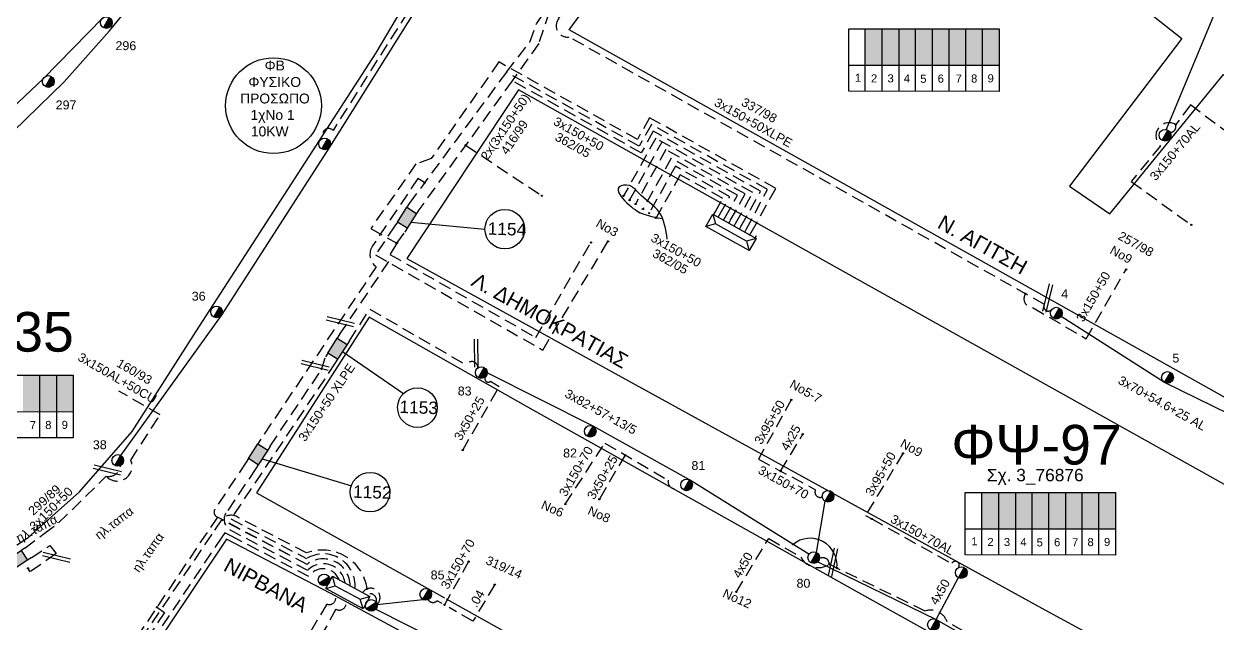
# Model space of a CAD drawing. Header units: millimetres. Extents: x 1421 to 11257, y 848 to 1896.
# Drawn here: x 10517.5 to 10758.4, y 1447.4 to 1568.5 of the extents above; entities that cross this region are included whole.
import ezdxf
from ezdxf.enums import TextEntityAlignment as Align

# ---------------------------------------------------------------- set-up
doc = ezdxf.new("R2010")
doc.units = ezdxf.units.MM
doc.linetypes.add('DASHED', pattern=[19.05, 12.7, -6.35])
for name, color, linetype, lineweight in [('.04', 7, 'DASHED', 30), ('3x150+50', 7, 'Continuous', 30), ('3x150+50 XLPE', 7, 'SYN_LINE', 30), ('3x150+70', 7, 'Continuous', 30), ('3x150+70AL', 7, 'DASHED', 30), ('3x50+25', 7, 'Continuous', 30), ('3x70+54.6+25 AL', 7, 'SYN_LINE', 30), ('3x82+57+13_5', 7, 'Continuous', 30), ('3X95+50', 7, 'Continuous', 30), ('4x25', 7, 'Continuous', 30), ('4x50', 7, 'Continuous', 30), ('4x50AL', 7, 'Continuous', 30), ('Άγνωστα', 7, 'Continuous', 30), ('Καλωδια Χ.Τ. 3x50+35', 7, 'Continuous', 30), ('Καλώδια ΧΤ   3x150AL+50CU', 7, 'DASHED', 30)]:
    doc.layers.add(name, color=color, linetype=linetype, lineweight=lineweight)
for name, color, linetype in [('Link Box 4 Διευθύνσεων', 7, 'Continuous'), ('Pillar OTE', 7, 'Continuous'), ('TEXT ΚΑΛΩΔΙΩΝ', 7, 'Continuous'), ('ΑΓΝΩΣΤΟ ΕΝΑΕΡΙΟ ΚΑΛΩΔΙΟ', 7, 'Continuous'), ('ΑΓΝΩΣΤΟ ΥΠΟΓΕΙΟ ΚΑΛΩΔΙΟ', 7, 'DASHED'), ('Στύλος ΦΜ', 7, 'Continuous'), ('Στύλος ΦΜ @ 1', 7, 'Continuous'), ('Συνδέσεις', 7, 'Continuous'), ('Τομή', 7, 'Continuous'), ('Υποσταθμός εναέριος 2 στύλων', 7, 'Continuous'), ('Υποσταθμός πόλεως', 7, 'Continuous'), ('Υπόβαθρο ΔΕΗ', 7, 'Continuous')]:
    doc.layers.add(name, color=color, linetype=linetype)
doc.styles.add('arial', font='ARIAL.TTF', dxfattribs={"height": 3})
doc.styles.get("Standard").update_dxf_attribs({"font": 'ARIAL.TTF', "height": 1.8})
doc.linetypes.add('SYN_LINE', pattern='A,0.5,-0.0001,["/\\/\\/\\/",Standard,S=0.1,R=0,X=0,Y=-0.05],-0.25', length=0.7501)

# ---------------------------------------------------------------- blocks, each defined once
blk = doc.blocks.new('ΥΠΑΡΧΩΝ ΤΣΙΜΕΝΤΕΝΙΟΣ ΣΤΥΛΟΣ')
at = {"layer": 'Στύλος ΦΜ'}
blk.add_hatch(color=7, dxfattribs=at).paths.add_polyline_path([(-1.29, -2.28, 0.574793), (2.62, 0, 0.268822), (1.3, 2.27)])
at = {"layer": 'Στύλος ΦΜ', "color": 7}
blk.add_line((-1.29, -2.28), (1.3, 2.27), dxfattribs=at)
blk.add_circle((0, 0), 2.62, dxfattribs=at)
at = {"layer": 'Στύλος ΦΜ', "flags": 4}
for tag, p in [('ΑΡΙΘΜΟΣ', (-4.68, 8.05)), ('ΤΥΠΟΣ', (-4.91, 3.03))]:
    blk.add_attdef(tag, p, '', height=4, dxfattribs=at)
blk = doc.blocks.new('ΥΠΟΣΤΑΘΜΟΣ ΕΝΑΕΡΙΟΣ ΕΠΙ 2 ΣΤΥΛΩΝ')
at = {"layer": 'Υποσταθμός εναέριος 2 στύλων', "linetype": 'Continuous'}
for points in [[(-11.97, -2.11, 0.574793), (-8.45, -0.07, 0.268822), (-9.64, 1.98)], [(9.68, -2.15, 0.574793), (13.19, -0.1, 0.268822), (12.01, 1.95)]]:
    blk.add_hatch(color=256, dxfattribs=at).paths.add_polyline_path(points)
for p, q in [((-11.97, -2.11), (-9.64, 1.98)), ((9.68, -2.15), (12.01, 1.95))]:
    blk.add_line(p, q, dxfattribs=at)
for centre in [(-10.81, -0.07), (10.84, -0.1)]:
    blk.add_circle(centre, 2.36, dxfattribs=at)
at = {"layer": 'Υποσταθμός πόλεως', "linetype": 'Continuous', "ltscale": 40}
blk.add_lwpolyline([(-8.57, 2.82), (8.57, 2.82), (8.57, -2.82), (-8.57, -2.82)], close=True, dxfattribs=at)
for points in [[(-5.75, 0), (-8.57, 2.82)], [(-8.57, -2.82), (-5.75, 0)], [(-5.75, 0), (5.75, 0)], [(5.75, 0), (8.57, 2.82)], [(8.57, -2.82), (5.75, 0)]]:
    blk.add_lwpolyline(points, dxfattribs=at)
at = {"layer": 'Υποσταθμός εναέριος 2 στύλων', "ltscale": 40, "flags": 1}
for tag, p in [('ΜΕΤΑΣΧΗΜΑΤΙΣΜΟΣ', (14.09, 2.51)), ('ΙΣΧΥΣ', (14.07, -0.28)), ('ΑΡΙΘΜΟΣ', (14.19, -3))]:
    blk.add_attdef(tag, p, '', height=1.8, dxfattribs=at)
blk = doc.blocks.new('LINK BOX 4 ΑΝΑΧΩΡΗΣΕΩΝ')
at = {"layer": 'Link Box 4 Διευθύνσεων', "ltscale": 40}
blk.add_hatch(color=256, dxfattribs=at).paths.add_polyline_path([(-3.54, 0), (-3.54, -4.67), (3.54, -4.67), (3.54, 0)])
for p, q in [((-3.54, 0), (-5.33, 0)), ((5.33, 0), (3.54, 0)), ((-3.54, -4.67), (-5.33, -4.67)), ((5.33, -4.67), (3.54, -4.67))]:
    blk.add_line(p, q, dxfattribs=at)
blk.add_lwpolyline([(-3.54, -4.67), (-3.54, 0), (3.54, 0), (3.54, -4.67)], close=True, dxfattribs=at)
blk = doc.blocks.new('ΥΠΟΣΤΑΘΜΟΣ ΠΟΛΕΩΣ 9 ΑΝΑΧΩΡΗΣΕΩΝ')
at = {"layer": 'Υποσταθμός πόλεως', "ltscale": 40}
for p, q in [((-9.63, -2.82), (-9.63, -4)), ((-7.12, -2.82), (-7.12, -4)), ((-4.84, -2.82), (-4.84, -4)), ((-2.36, -2.82), (-2.36, -4)), ((0.09, -2.82), (0.09, -4)), ((2.55, -2.82), (2.55, -4)), ((5.02, -2.82), (5.02, -4)), ((7.48, -2.82), (7.48, -4)), ((9.61, -2.82), (9.61, -4))]:
    blk.add_line(p, q, dxfattribs=at)
blk.add_lwpolyline([(-10.02, 2.82), (10.02, 2.82), (10.02, -2.82), (-10.02, -2.82)], close=True, dxfattribs=at)
for points in [[(-7.21, 0), (-10.02, 2.82)], [(-10.02, -2.82), (-7.21, 0)], [(-7.21, 0), (7.21, 0)], [(7.21, 0), (10.02, 2.82)], [(10.02, -2.82), (7.21, 0)]]:
    blk.add_lwpolyline(points, dxfattribs=at)
at = {"layer": 'Υποσταθμός πόλεως', "linetype": 'SYN_LINE', "ltscale": 40, "flags": 1}
for tag, p in [('ΜΕΤΑΣΧΗΜΑΤΙΣΜΟΣ', (10.79, 1.71)), ('ΙΣΧΥΣ', (10.77, -1.08)), ('ΑΡΙΘΜΟΣ', (10.89, -3.8))]:
    blk.add_attdef(tag, p, '', height=1.8, dxfattribs=at)
blk = doc.blocks.new('_ΣΥΝΔΕΣΗ')
at = {"layer": 'Συνδέσεις', "linetype": 'SYN_LINE', "ltscale": 40}
blk.add_hatch(color=256, dxfattribs=at).paths.add_polyline_path([(0.5, -0.01, 1), (-0.5, -0.01, 1)])
at = {"layer": 'Συνδέσεις'}
blk.add_circle((0, -0.01), 0.5, dxfattribs=at)
blk = doc.blocks.new('ΤΟΜΗ')
at = {"layer": 'Τομή', "ltscale": 40}
for p, q in [((11.33, -0.65), (-11.4, -0.65)), ((11.33, -3.42), (-11.4, -3.42))]:
    blk.add_line(p, q, dxfattribs=at)
blk = doc.blocks.new('A$C01BB34F8')
at = {"layer": 'Άγνωστα', "color": 7}
note = blk.add_mtext_dynamic_manual_height_columns('ηλ.ταπα\\P', width=1.8, gutter_width=12.5, heights=[0.0453, 0], dxfattribs=dict(at, insert=(0.37, 2.43), char_height=1.8, attachment_point=1, rotation=2.4309))
for column, words in zip(note.columns.linked_columns, ['\\P']):
    column.text = words

msp = doc.modelspace()

# ---------------------------------------------------------------- hatches: boundary and pattern name
at = {"layer": 'Καλώδια ΧΤ   3x150AL+50CU', "linetype": 'DASHED', "lineweight": -3, "ltscale": 0.2}
h = msp.add_hatch(color=5, dxfattribs=at)
h.dxf.hatch_style = 1
h.paths.add_polyline_path([(10690.84, 1567.48), (10687.4, 1567.48), (10687.4, 1560.12), (10690.84, 1560.12)])
h = msp.add_hatch(color=133, dxfattribs=at)
h.dxf.hatch_style = 1
h.paths.add_polyline_path([(10690.84, 1560.12), (10694.28, 1560.12), (10694.28, 1567.48), (10690.84, 1567.48)])
h = msp.add_hatch(color=1, dxfattribs=at)
h.dxf.hatch_style = 1
h.paths.add_polyline_path([(10697.58, 1567.48), (10694.28, 1567.48), (10694.28, 1560.12), (10697.58, 1560.11)])
h = msp.add_hatch(color=30, dxfattribs=at)
h.dxf.hatch_style = 1
h.paths.add_polyline_path([(10700.97, 1567.48), (10697.58, 1567.48), (10697.58, 1560.11), (10700.97, 1560.11)])
h = msp.add_hatch(color=2, dxfattribs=at)
h.dxf.hatch_style = 1
h.paths.add_polyline_path([(10700.97, 1560.11), (10704.36, 1560.11), (10704.36, 1567.48), (10700.97, 1567.48)])
h = msp.add_hatch(color=151, dxfattribs=at)
h.dxf.hatch_style = 1
h.paths.add_polyline_path([(10704.3, 1560.11), (10707.7, 1560.11), (10707.7, 1567.48), (10704.3, 1567.48)])
h = msp.add_hatch(color=6, dxfattribs=at)
h.dxf.hatch_style = 1
h.paths.add_polyline_path([(10707.7, 1560.11), (10711.1, 1560.1), (10711.1, 1567.48), (10707.7, 1567.48)])
h = msp.add_hatch(color=27, dxfattribs=at)
h.dxf.hatch_style = 1
h.paths.add_polyline_path([(10711.09, 1560.1), (10714.48, 1560.1), (10714.48, 1567.48), (10711.09, 1567.48)])
h = msp.add_hatch(color=6, dxfattribs=at)
h.dxf.hatch_style = 1
h.paths.add_polyline_path([(10517.39, 1490.14), (10520.79, 1490.14), (10520.79, 1497.52), (10517.39, 1497.52)])
h = msp.add_hatch(color=85, dxfattribs=at)
h.dxf.hatch_style = 1
h.paths.add_polyline_path([(10520.79, 1490.14), (10524.19, 1490.14), (10524.19, 1497.52), (10520.79, 1497.52)])
h = msp.add_hatch(color=27, dxfattribs=at)
h.dxf.hatch_style = 1
h.paths.add_polyline_path([(10524.18, 1490.14), (10527.57, 1490.14), (10527.58, 1497.51), (10524.18, 1497.51)])
h = msp.add_hatch(color=30, dxfattribs=at)
h.dxf.hatch_style = 1
h.paths.add_polyline_path([(10714.35, 1473.86), (10710.91, 1473.86), (10710.91, 1466.5), (10714.35, 1466.5)])
h = msp.add_hatch(color=2, dxfattribs=at)
h.dxf.hatch_style = 1
h.paths.add_polyline_path([(10714.35, 1466.5), (10717.79, 1466.49), (10717.79, 1473.86), (10714.35, 1473.86)])
h = msp.add_hatch(color=206, dxfattribs=at)
h.dxf.hatch_style = 1
h.paths.add_polyline_path([(10721.08, 1473.86), (10717.79, 1473.86), (10717.79, 1466.49), (10721.08, 1466.49)])
h = msp.add_hatch(color=1, dxfattribs=at)
h.dxf.hatch_style = 1
h.paths.add_polyline_path([(10724.47, 1473.86), (10721.08, 1473.86), (10721.08, 1466.49), (10724.47, 1466.49)])
h = msp.add_hatch(color=62, dxfattribs=at)
h.dxf.hatch_style = 1
h.paths.add_polyline_path([(10724.47, 1466.49), (10727.87, 1466.48), (10727.87, 1473.86), (10724.47, 1473.86)])
h = msp.add_hatch(color=27, dxfattribs=at)
h.dxf.hatch_style = 1
h.paths.add_polyline_path([(10727.81, 1466.49), (10731.2, 1466.48), (10731.2, 1473.86), (10727.81, 1473.86)])
h = msp.add_hatch(color=133, dxfattribs=at)
h.dxf.hatch_style = 1
h.paths.add_polyline_path([(10731.2, 1466.49), (10734.6, 1466.48), (10734.6, 1473.86), (10731.2, 1473.86)])
h = msp.add_hatch(color=6, dxfattribs=at)
h.dxf.hatch_style = 1
h.paths.add_polyline_path([(10734.59, 1466.48), (10737.99, 1466.48), (10737.99, 1473.86), (10734.59, 1473.86)])

# ---------------------------------------------------------------- linework, layer by layer
at = {"layer": '.04', "color": 27, "linetype": 'DASHED', "lineweight": -3, "ltscale": 0.2}
msp.add_lwpolyline([(10612.61, 1455.22), (10608.19, 1447.83), (10603.38, 1450.61)], dxfattribs=at)
for points in [[(10588.69, 1451.64, 0.684155), (10586.7, 1453.21, 1.58725)], [(10602.02, 1451.39), (10600.99, 1451.98, -0.488151), (10599.15, 1452.19)]]:
    msp.add_lwpolyline(points, format="xyb", dxfattribs=at)
at = {"lineweight": -3, "ltscale": 0.2}
msp.add_circle((10567.95, 1551.94), 9.67, dxfattribs=at)
at = {"layer": '3x150+50', "color": 133, "linetype": 'DASHED', "lineweight": -3, "ltscale": 0.2}
for points in [[(10614.97, 1558.72), (10619.69, 1564.77), (10621.03, 1568.45), (10630.46, 1582.57), (10631.04, 1585.33), (10636.03, 1593.25), (10639.85, 1590.89), (10637.79, 1587.92)], [(10663.39, 1526.92), (10667.65, 1535.04), (10644.24, 1548.14), (10641.79, 1543.77), (10614.97, 1558.72), (10595.33, 1532.17)], [(10592.47, 1527.68), (10588.52, 1521.8), (10622.3, 1502.6), (10635.49, 1524.54)]]:
    msp.add_lwpolyline(points, dxfattribs=at)
at = {"layer": '3x150+50', "color": 5, "linetype": 'DASHED', "lineweight": -3, "ltscale": 0.2}
for points in [[(10664.38, 1526.36), (10669.35, 1535.24), (10643.85, 1549.5), (10641.41, 1545.13), (10613.45, 1560.77), (10599.79, 1541.26), (10596.7, 1540.18), (10587.59, 1527.13), (10592.81, 1524.16)], [(10592.81, 1524.16), (10594.44, 1526.42)], [(10592.81, 1524.16), (10591.46, 1521.91), (10620.89, 1505.14), (10620.89, 1505.14), (10632.02, 1524.32)], [(10581.3, 1505.73), (10592.01, 1521.6)]]:
    msp.add_lwpolyline(points, dxfattribs=at)
at = {"layer": '3x150+50', "color": 1, "linetype": 'DASHED', "lineweight": -3, "ltscale": 0.2}
for points in [[(10662.31, 1527.52), (10666.29, 1534.65), (10644.62, 1546.78), (10642.18, 1542.41), (10616.15, 1556.97), (10597.3, 1530.92)], [(10606.73, 1543.95), (10622.12, 1533.76)], [(10567.25, 1483.15), (10577.63, 1498.61), (10578.44, 1501.24)]]:
    msp.add_lwpolyline(points, dxfattribs=at)
at = {"layer": '3x150+50', "color": 27, "linetype": 'DASHED', "lineweight": -3, "ltscale": 0.2}
for points in [[(10661.24, 1528.12), (10664.74, 1534.38), (10645.12, 1545.35), (10638.61, 1533.7)], [(10639.83, 1532.88), (10646.4, 1544.63)], [(10695.02, 1481.72), (10687.45, 1469.16), (10688.7, 1468.5)], [(10607.34, 1459.88), (10602.46, 1451.13)]]:
    msp.add_lwpolyline(points, dxfattribs=at)
at = {"layer": '3x150+50', "color": 2, "linetype": 'DASHED', "lineweight": -3, "ltscale": 0.2}
msp.add_lwpolyline([(10660.16, 1528.72), (10663.18, 1534.11), (10647.16, 1543.06), (10641.02, 1532.08)], dxfattribs=at)
at = {"layer": '3x150+50', "color": 6, "linetype": 'DASHED', "lineweight": -3, "ltscale": 0.2}
msp.add_lwpolyline([(10659.09, 1529.32), (10661.61, 1533.84), (10648.25, 1541.31), (10642.52, 1531.07)], dxfattribs=at)
at = {"layer": '3x150+50', "color": 30, "linetype": 'DASHED', "lineweight": -3, "ltscale": 0.2}
msp.add_lwpolyline([(10658.01, 1529.92), (10660.05, 1533.56), (10649.07, 1539.71), (10643.77, 1530.23)], dxfattribs=at)
at = {"layer": '3x150+50', "color": 133, "linetype": 'DASHED', "lineweight": -3, "ltscale": 0.2}
msp.add_lwpolyline([(10598.46, 1536.4), (10597.1, 1537.22), (10587.94, 1523.63, 0.404136), (10588.69, 1519.4), (10565.28, 1484.41)], format="xyb", dxfattribs=at)
at = {"layer": '3x150+50', "color": 151, "linetype": 'DASHED', "lineweight": -3, "ltscale": 0.2}
msp.add_lwpolyline([(10657.08, 1530.44), (10658.63, 1533.21), (10650.06, 1538), (10645.18, 1529.28)], dxfattribs=at)
at = {"layer": '3x150+50', "color": 1, "linetype": 'DASHED', "lineweight": -3, "ltscale": 0.2}
msp.add_lwpolyline([(10719.75, 1513.96, 0.605138), (10721.27, 1511.14), (10732, 1504.88), (10740.06, 1518.89)], format="xyb", dxfattribs=at)
at = {"layer": '3x150+50', "color": 5, "linetype": 'DASHED', "lineweight": -3, "ltscale": 0.2}
msp.add_lwpolyline([(10517.74, 1462.6), (10521.65, 1465.52), (10524.55, 1467.68), (10534.18, 1477.11, 0.441055), (10537.1, 1479.28)], format="xyb", dxfattribs=at)
at = {"layer": '3x150+50 XLPE', "color": 2, "linetype": 'DASHED', "lineweight": -3, "ltscale": 0.2}
msp.add_lwpolyline([(10584.19, 1580.39, -0.595523), (10585.5, 1582.76), (10586.33, 1584.27), (10599.04, 1577.21), (10579.96, 1546.95, 0.925537), (10578.09, 1545.38, -2.381735)], format="xyb", dxfattribs=at)
at = {"layer": '3x150+50 XLPE', "color": 30, "linetype": 'DASHED', "lineweight": -3, "ltscale": 0.2}
for points in [[(10583.27, 1504.48), (10587.41, 1510.86), (10606.89, 1499.56, -0.832997), (10609.19, 1498.99, 4.814755)], [(10580.41, 1499.98), (10559.35, 1468.49), (10574.64, 1460.49, -0.614339), (10584.39, 1454.45)]]:
    msp.add_lwpolyline(points, format="xyb", dxfattribs=at)
at = {"layer": '3x150+50 XLPE', "color": 206, "linetype": 'DASHED', "lineweight": -3, "ltscale": 0.2}
msp.add_lwpolyline([(10519.03, 1460.65), (10522.77, 1463.12), (10524.07, 1461.51), (10518.83, 1457.83), (10518.37, 1458.52)], dxfattribs=at)
at = {"layer": '3x150+50 XLPE', "color": 1, "linetype": 'DASHED', "lineweight": -3, "ltscale": 0.2}
msp.add_lwpolyline([(10778.1, 1458.1, -0.453348), (10776.2, 1454.66), (10756.28, 1419.55, 0.143017), (10751.48, 1420.01), (10728.34, 1433.52, 0.269927), (10723.76, 1436.34), (10703.92, 1447.71, 0.417029), (10699.49, 1449.88), (10680.14, 1459.33, 0.595358), (10678.16, 1460.46, -8.55147)], format="xyb", dxfattribs=at)
at = {"layer": '3x150+50 XLPE', "color": 85, "linetype": 'DASHED', "lineweight": -3, "ltscale": 0.2}
msp.add_lwpolyline([(10579.84, 1453.71, -0.92909), (10578.72, 1451.29), (10572.5, 1440.92), (10574.11, 1439.59)], format="xyb", dxfattribs=at)
at = {"layer": '3x150+50 XLPE', "color": 6, "linetype": 'DASHED', "lineweight": -3, "ltscale": 0.2}
msp.add_lwpolyline([(10582.09, 1452.49, -0.91677), (10580.56, 1450.25), (10576.99, 1443.94)], format="xyb", dxfattribs=at)
at = {"layer": '3x150+70', "color": 1, "linetype": 'DASHED', "lineweight": -3, "ltscale": 0.2}
msp.add_lwpolyline([(10665.84, 1480.55), (10677.36, 1474.39, 0.681366), (10678.74, 1472.9, -2.059661)], format="xyb", dxfattribs=at)
at = {"layer": '3x150+70', "color": 27, "linetype": 'DASHED', "lineweight": -3, "ltscale": 0.2}
msp.add_lwpolyline([(10688.7, 1468.5), (10704.88, 1459.5, -1.068582), (10706.25, 1458.69, 4.521563)], format="xyb", dxfattribs=at)
at = {"layer": '3x150+70AL', "color": 6, "linetype": 'DASHED', "lineweight": -3, "ltscale": 0.2}
for points in [[(10764.17, 1543.77), (10753.04, 1552.08), (10750.07, 1548.13, -0.507281), (10748.96, 1546.53, -3.549352)], [(10750.07, 1548.13, 0.912751), (10747, 1543.84), (10741.11, 1536.6), (10753.22, 1527.89)]]:
    msp.add_lwpolyline(points, format="xyb", dxfattribs=at)
at = {"layer": '3x150+70AL', "color": 1, "linetype": 'DASHED', "lineweight": -3, "ltscale": 0.2}
msp.add_lwpolyline([(10626.84, 1471.48), (10634.83, 1483.8), (10647.6, 1476.33, 0.692175), (10650.26, 1474.88, -4.757095)], format="xyb", dxfattribs=at)
at = {"layer": '3x50+25', "color": 30, "linetype": 'DASHED', "lineweight": -3, "ltscale": 0.2}
msp.add_lwpolyline([(10606.14, 1482.38), (10613.49, 1495.19), (10611.74, 1496.26, -0.977577), (10610.85, 1497.35, -4.337012)], format="xyb", dxfattribs=at)
at = {"layer": '3x50+25', "color": 1, "linetype": 'DASHED', "lineweight": -3, "ltscale": 0.2}
msp.add_lwpolyline([(10638.94, 1481.39), (10633.71, 1472.47)], dxfattribs=at)
at = {"layer": '3x70+54.6+25 AL', "color": 2, "linetype": 'SYN_LINE', "lineweight": -3, "ltscale": 15}
for points in [[(10554.78, 1595.58), (10543.89, 1583.27), (10533.49, 1569.65), (10521.46, 1557.39), (10507.63, 1544.34), (10493.05, 1534.13), (10475.65, 1524.74), (10457.95, 1517.06)], [(10608.6, 1590.42), (10579.27, 1543.58), (10557.37, 1509.55), (10537.08, 1481.31)]]:
    msp.add_lwpolyline(points, dxfattribs=at)
at = {"layer": '3x70+54.6+25 AL', "color": 6, "linetype": 'SYN_LINE', "lineweight": -3, "ltscale": 15}
msp.add_lwpolyline([(10758.39, 1571.7), (10748.15, 1547.13)], dxfattribs=at)
at = {"layer": '3x70+54.6+25 AL', "color": 133, "linetype": 'SYN_LINE', "lineweight": -3, "ltscale": 15}
msp.add_lwpolyline([(10770.65, 1484.88), (10747.84, 1496.05), (10726.95, 1509.38)], dxfattribs=at)
at = {"layer": '3x82+57+13_5', "color": 1, "linetype": 'Continuous', "lineweight": -3, "ltscale": 0.2}
msp.add_lwpolyline([(10676.04, 1461.36), (10651.92, 1476.39), (10632.46, 1487.21), (10611.07, 1498.01)], dxfattribs=at)
at = {"layer": '3x82+57+13_5', "color": 27, "linetype": 'Continuous', "lineweight": -3, "ltscale": 0.2}
msp.add_lwpolyline([(10677.81, 1459.83), (10701.75, 1448.16), (10725.77, 1434.55), (10751.91, 1417.89)], dxfattribs=at)
msp.add_lwpolyline([(10677.81, 1459.83), (10701.75, 1448.16), (10725.77, 1434.55), (10751.91, 1417.89)], dxfattribs=at)
at = {"layer": '3x82+57+13_5', "color": 5, "linetype": 'Continuous', "lineweight": -3, "ltscale": 0.2}
msp.add_lwpolyline([(10588.57, 1450.24), (10601.25, 1443.85)], dxfattribs=at)
at = {"layer": '3X95+50', "color": 1, "linetype": 'DASHED', "lineweight": -3, "ltscale": 0.2}
msp.add_lwpolyline([(10672.48, 1492.55), (10665.84, 1480.55)], dxfattribs=at)
at = {"layer": '4x25', "color": 1, "linetype": 'DASHED', "lineweight": -3, "ltscale": 0.2}
msp.add_lwpolyline([(10670.32, 1478.15), (10674.79, 1485.59)], dxfattribs=at)
at = {"layer": '4x50', "color": 1, "linetype": 'DASHED', "lineweight": -3, "ltscale": 0.2}
msp.add_lwpolyline([(10661.39, 1453.76), (10667.91, 1464.56), (10674.4, 1460.78, 0.448121), (10680.14, 1459.33, 35.651735)], format="xyb", dxfattribs=at)
at = {"layer": '4x50', "color": 27, "linetype": 'Continuous', "lineweight": -3, "ltscale": 0.2}
msp.add_lwpolyline([(10701.75, 1448.16), (10706.22, 1456.63)], dxfattribs=at)
at = {"layer": '4x50AL', "color": 1, "linetype": 'Continuous', "lineweight": -3, "ltscale": 0.2}
msp.add_lwpolyline([(10677.59, 1461.71), (10679.33, 1472.05)], dxfattribs=at)
at = {"layer": 'Pillar OTE', "lineweight": -3, "ltscale": 40}
for points in [[(10684.07, 1554.84), (10684.08, 1567.48), (10714.41, 1567.48), (10714.41, 1554.81), (10684.07, 1554.84)], [(10687.4, 1554.84), (10687.4, 1567.48)], [(10690.84, 1554.84), (10690.84, 1567.48)], [(10694.28, 1554.83), (10694.28, 1567.48)], [(10697.58, 1554.83), (10697.58, 1567.48)], [(10700.97, 1554.83), (10700.97, 1567.48)], [(10704.36, 1554.82), (10704.36, 1567.48)], [(10707.7, 1554.82), (10707.7, 1567.48)], [(10711.09, 1554.82), (10711.09, 1567.48)], [(10684.07, 1560.12), (10714.41, 1560.1)], [(10497.16, 1484.88), (10497.17, 1497.52), (10527.5, 1497.52), (10527.5, 1484.85), (10497.16, 1484.88)], [(10520.79, 1484.85), (10520.79, 1497.52)], [(10524.18, 1484.85), (10524.18, 1497.52)], [(10497.17, 1490.16), (10527.5, 1490.13)], [(10707.58, 1461.22), (10707.58, 1473.86), (10737.91, 1473.86), (10737.91, 1461.19), (10707.58, 1461.22)], [(10710.91, 1461.22), (10710.91, 1473.86)], [(10714.35, 1461.22), (10714.35, 1473.86)], [(10717.79, 1461.21), (10717.79, 1473.86)], [(10721.08, 1461.21), (10721.08, 1473.86)], [(10724.47, 1461.21), (10724.47, 1473.86)], [(10727.87, 1461.2), (10727.87, 1473.86)], [(10731.2, 1461.2), (10731.2, 1473.86)], [(10734.59, 1461.2), (10734.59, 1473.86)], [(10707.58, 1466.5), (10737.91, 1466.47)]]:
    msp.add_lwpolyline(points, dxfattribs=at)
at = {"layer": 'ΑΓΝΩΣΤΟ ΕΝΑΕΡΙΟ ΚΑΛΩΔΙΟ', "color": 27, "linetype": 'Continuous', "lineweight": -3, "ltscale": 0.2}
msp.add_lwpolyline([(10588.85, 1451.22), (10598.11, 1452.25)], dxfattribs=at)
at = {"layer": 'ΑΓΝΩΣΤΟ ΥΠΟΓΕΙΟ ΚΑΛΩΔΙΟ', "color": 173, "linetype": 'DASHED', "lineweight": -3, "ltscale": 0.2}
for points in [[(10562.41, 1479.92), (10556.11, 1470.45, 0.481175), (10556.62, 1468.87), (10554.52, 1465.74), (10521.84, 1416.96, 1.492344), (10523.14, 1416.11), (10524.43, 1418.13)], [(10544.42, 1450.67), (10545.97, 1449.58), (10536.78, 1436.1), (10560.31, 1422.42, 0.841631), (10565.59, 1420.05), (10582.77, 1410.48), (10588.75, 1420.11)]]:
    msp.add_lwpolyline(points, format="xyb", dxfattribs=at)
at = {"layer": 'ΑΓΝΩΣΤΟ ΥΠΟΓΕΙΟ ΚΑΛΩΔΙΟ', "color": 1, "linetype": 'DASHED', "lineweight": -3, "ltscale": 0.2}
msp.add_lwpolyline([(10564.38, 1478.66), (10558.33, 1469.65, 0.40057), (10559.04, 1466.35), (10574.85, 1458.12, -0.625832), (10582.38, 1455.54)], format="xyb", dxfattribs=at)
msp.add_lwpolyline([(10564.38, 1478.66), (10558.33, 1469.65, 0.40057), (10559.04, 1466.35), (10574.85, 1458.12, -0.625832), (10582.38, 1455.54)], format="xyb", dxfattribs=at)
at = {"layer": 'ΑΓΝΩΣΤΟ ΥΠΟΓΕΙΟ ΚΑΛΩΔΙΟ', "color": 5, "linetype": 'DASHED', "lineweight": -3, "ltscale": 0.2}
msp.add_lwpolyline([(10586.84, 1454.35, 0.483035), (10574.62, 1461.62), (10560.81, 1468.81, 0.382601), (10557.45, 1468.31), (10555.47, 1465.39), (10535.18, 1435.35), (10535.88, 1434.35), (10537.2, 1432.94), (10543.57, 1429.42), (10544.13, 1429.76)], format="xyb", dxfattribs=at)
at = {"layer": 'ΑΓΝΩΣΤΟ ΥΠΟΓΕΙΟ ΚΑΛΩΔΙΟ', "color": 206, "linetype": 'DASHED', "lineweight": -3, "ltscale": 0.2}
for points in [[(10583.41, 1454.98, 0.621106), (10574.71, 1459.32), (10556.62, 1468.87)], [(10583.41, 1454.98, 0.621106), (10574.71, 1459.32), (10557.45, 1468.31)]]:
    msp.add_lwpolyline(points, format="xyb", dxfattribs=at)
at = {"layer": 'ΑΓΝΩΣΤΟ ΥΠΟΓΕΙΟ ΚΑΛΩΔΙΟ', "color": 2, "linetype": 'DASHED', "lineweight": -3, "ltscale": 0.2}
msp.add_lwpolyline([(10581.21, 1456.17, 0.620256), (10575.11, 1456.86), (10559.35, 1465.06), (10558.11, 1465.71), (10557.51, 1464.81), (10538.49, 1436.42), (10602.01, 1400.89)], format="xyb", dxfattribs=at)
at = {"layer": 'Καλωδια Χ.Τ. 3x50+35', "color": 5, "linetype": 'DASHED', "lineweight": -3, "ltscale": 0.2}
msp.add_lwpolyline([(10588.85, 1451.22, 1.140313), (10585.96, 1453.61, -2.500952)], format="xyb", dxfattribs=at)
at = {"layer": 'Καλώδια ΧΤ   3x150AL+50CU', "color": 1, "linetype": 'DASHED', "lineweight": -3, "ltscale": 0.2}
msp.add_lwpolyline([(10632.96, 1584.68), (10623.6, 1570.83), (10621.51, 1564.5), (10616.15, 1556.97)], dxfattribs=at)
msp.add_lwpolyline([(10725.12, 1510.85, -0.940774), (10723.56, 1511.82), (10627.61, 1565.81, -0.69286), (10625.57, 1569.58), (10634.93, 1583.43)], format="xyb", dxfattribs=at)
at = {"layer": 'Καλώδια ΧΤ   3x150AL+50CU', "color": 5, "linetype": 'DASHED', "lineweight": -3, "ltscale": 0.2}
msp.add_lwpolyline([(10534.18, 1477.11, 0.849625), (10539.14, 1480.37), (10545.07, 1489.53), (10536.72, 1494.31)], format="xyb", dxfattribs=at)
at = {"layer": 'Υπόβαθρο ΔΕΗ', "lineweight": -3, "ltscale": 0.1}
for points in [[(10803.18, 1508.44), (10786.19, 1478.31), (10627.66, 1567.22), (10672.21, 1628), (10705.64, 1601.56), (10751.33, 1565.51), (10728.67, 1535.68), (10736.77, 1530.1), (10759.72, 1558.25), (10793.02, 1531.58)], [(10778.1, 1465.25), (10617.43, 1555.11), (10594.84, 1521.09), (10636.9, 1497.86), (10724.37, 1449.7), (10759.09, 1430.89)]]:
    msp.add_lwpolyline(points, close=True, dxfattribs=at)
for points in [[(10458.7, 1515.48), (10469.11, 1518.83), (10480.01, 1523.3), (10494.13, 1531.19), (10504.14, 1537.49), (10515.42, 1546.69), (10525.68, 1556.77), (10534.85, 1567.05), (10544.19, 1578.47), (10552.69, 1588.88), (10557.06, 1595.05), (10558.78, 1597.47)], [(10474.2, 1464.48), (10474.28, 1464.24), (10475.77, 1460.8), (10477.31, 1458.54), (10479.11, 1456.54), (10482.24, 1454.06), (10484.14, 1453.29), (10487.35, 1452.06), (10488.3, 1451.8), (10492.57, 1452.47), (10501.96, 1455.19), (10510.56, 1459.59), (10518.42, 1464.77), (10528.77, 1473.99), (10539.39, 1486.17), (10552.25, 1506.27), (10588.69, 1562.64), (10596.85, 1576.51), (10558.61, 1597.56)], [(10602.8, 1452.35), (10638.54, 1432.38), (10730.98, 1382.06), (10751.34, 1417.21), (10685.5, 1453.91), (10619.26, 1491.07), (10587.23, 1509.25), (10564.51, 1473.74), (10602.46, 1452.54)], [(10601.93, 1441.3), (10579.5, 1453.44), (10558.44, 1464.41), (10539.92, 1436.77), (10601.6, 1402.19)]]:
    msp.add_lwpolyline(points, dxfattribs=at)
at = {"layer": 'Υπόβαθρο ΔΕΗ', "lineweight": -3}
for points in [[(10595.7, 1528.41), (10610.63, 1527)], [(10581.88, 1502.31), (10594.17, 1493.79)], [(10565.65, 1480.65), (10583.66, 1475.2)]]:
    msp.add_lwpolyline(points, dxfattribs=at)
for centre in [(10614.63, 1527), (10597, 1490.96), (10587.44, 1473.89)]:
    msp.add_circle(centre, 4, dxfattribs=at)
msp.add_arc((10676.27, 1459.13), 5.45, 354.0571, 129.1248, dxfattribs=at)
at = {"layer": 'Υπόβαθρο ΔΕΗ', "lineweight": -3, "ltscale": 0.1}
msp.add_spline([(10647.43, 1525.01), (10645.82, 1530.43), (10641.61, 1534.32), (10639.78, 1535.8), (10637.71, 1535.52), (10639.8, 1531.83), (10642.73, 1530.02), (10646.51, 1529.14)], degree=3, dxfattribs=at)

# ---------------------------------------------------------------- block references
at = {"layer": '3x150+50 XLPE', "color": 7, "linetype": 'DASHED', "lineweight": -3, "ltscale": 0.2}
for p, rotation in [((10521.38, 1454.77), 34.98774666683686), ((10503.71, 1456.37), 24.89025414795453), ((10532.76, 1445.12), 52.38991234391759)]:
    msp.add_blockref('A$C01BB34F8', p, dxfattribs=dict(at, rotation=rotation))
at = {"layer": 'Link Box 4 Διευθύνσεων', "lineweight": -3, "xscale": 0.4999999999999998, "yscale": 0.4999999999999998, "zscale": 0.4999999999999998}
for p, rotation in [((10593.9, 1529.92), 57.53709772215771), ((10579.87, 1503.48), 57.53709772215771), ((10563.85, 1482.17), 57.38336853521518), ((10515.52, 1461.14), 33.37949693620616)]:
    msp.add_blockref('LINK BOX 4 ΑΝΑΧΩΡΗΣΕΩΝ', p, dxfattribs=dict(at, rotation=rotation))
at = {"layer": 'Στύλος ΦΜ @ 1', "color": 1, "lineweight": -3, "ltscale": 40}
ref = msp.add_blockref('ΥΠΑΡΧΩΝ ΤΣΙΜΕΝΤΕΝΙΟΣ ΣΤΥΛΟΣ', (10534.2, 1568.71), dxfattribs=dict(at, xscale=0.4499999999998181, yscale=0.4499999999998181, zscale=0.4499999999998181))
ref.add_attrib('ΑΡΙΘΜΟΣ', '296', (10536.04, 1563.15), dxfattribs={"layer": 'Στύλος ΦΜ', "height": 1.8, "flags": 4})
ref = msp.add_blockref('ΥΠΑΡΧΩΝ ΤΣΙΜΕΝΤΕΝΙΟΣ ΣΤΥΛΟΣ', (10522.49, 1556.82), dxfattribs=dict(at, xscale=0.4499999999998181, yscale=0.4499999999998181, zscale=0.4499999999998181))
ref.add_attrib('ΑΡΙΘΜΟΣ', '297', (10523.97, 1551.19), dxfattribs={"layer": 'Στύλος ΦΜ', "height": 1.8, "flags": 4})
at = {"layer": 'Στύλος ΦΜ @ 1', "color": 1, "lineweight": -3, "ltscale": 40, "xscale": 0.4499999999998181, "yscale": 0.4499999999998181, "zscale": 0.4499999999998181}
for p in [(10747.92, 1545.97), (10578.28, 1544.22), (10679.91, 1473.07), (10706.8, 1457.65)]:
    msp.add_blockref('ΥΠΑΡΧΩΝ ΤΣΙΜΕΝΤΕΝΙΟΣ ΣΤΥΛΟΣ', p, dxfattribs=at)
at = {"layer": 'Στύλος ΦΜ @ 1', "color": 1, "lineweight": -3, "ltscale": 40}
ref = msp.add_blockref('ΥΠΑΡΧΩΝ ΤΣΙΜΕΝΤΕΝΙΟΣ ΣΤΥΛΟΣ', (10556.45, 1510.29), dxfattribs=dict(at, xscale=0.4499999999998181, yscale=0.4499999999998181, zscale=0.4499999999998181))
ref.add_attrib('ΑΡΙΘΜΟΣ', '36', (10551.44, 1512.57), dxfattribs={"layer": 'Στύλος ΦΜ', "height": 1.8, "flags": 4})
ref = msp.add_blockref('ΥΠΑΡΧΩΝ ΤΣΙΜΕΝΤΕΝΙΟΣ ΣΤΥΛΟΣ', (10725.97, 1510.04), dxfattribs=dict(at, xscale=0.4499999999998181, yscale=0.4499999999998181, zscale=0.4499999999998181))
ref.add_attrib('ΑΡΙΘΜΟΣ', '4', (10726.96, 1513.04), dxfattribs={"layer": 'Στύλος ΦΜ', "height": 1.8, "flags": 4})
ref = msp.add_blockref('ΥΠΑΡΧΩΝ ΤΣΙΜΕΝΤΕΝΙΟΣ ΣΤΥΛΟΣ', (10748.42, 1497.07), dxfattribs=dict(at, xscale=0.4499999999998181, yscale=0.4499999999998181, zscale=0.4499999999998181))
ref.add_attrib('ΑΡΙΘΜΟΣ', '5', (10749.4, 1500.07), dxfattribs={"layer": 'Στύλος ΦΜ', "height": 1.8, "flags": 4})
ref = msp.add_blockref('ΥΠΑΡΧΩΝ ΤΣΙΜΕΝΤΕΝΙΟΣ ΣΤΥΛΟΣ', (10609.9, 1498.05), dxfattribs=dict(at, xscale=0.4499999999998181, yscale=0.4499999999998181, zscale=0.4499999999998181))
ref.add_attrib('ΑΡΙΘΜΟΣ', '83', (10605.14, 1493.42), dxfattribs={"layer": 'Στύλος ΦΜ', "height": 1.8, "flags": 4})
ref = msp.add_blockref('ΥΠΑΡΧΩΝ ΤΣΙΜΕΝΤΕΝΙΟΣ ΣΤΥΛΟΣ', (10631.88, 1486.19), dxfattribs=dict(at, xscale=0.4499999999998181, yscale=0.4499999999998181, zscale=0.4499999999998181))
ref.add_attrib('ΑΡΙΘΜΟΣ', '82', (10626.41, 1480.9), dxfattribs={"layer": 'Στύλος ΦΜ', "height": 1.8, "flags": 4})
ref = msp.add_blockref('ΥΠΑΡΧΩΝ ΤΣΙΜΕΝΤΕΝΙΟΣ ΣΤΥΛΟΣ', (10536.5, 1480.29), dxfattribs=dict(at, xscale=0.4499999999998181, yscale=0.4499999999998181, zscale=0.4499999999998181))
ref.add_attrib('ΑΡΙΘΜΟΣ', '38', (10531.48, 1482.57), dxfattribs={"layer": 'Στύλος ΦΜ', "height": 1.8, "flags": 4})
ref = msp.add_blockref('ΥΠΑΡΧΩΝ ΤΣΙΜΕΝΤΕΝΙΟΣ ΣΤΥΛΟΣ', (10651.34, 1475.37), dxfattribs=dict(at, xscale=0.4499999999998181, yscale=0.4499999999998181, zscale=0.4499999999998181))
ref.add_attrib('ΑΡΙΘΜΟΣ', '81', (10652.32, 1478.37), dxfattribs={"layer": 'Στύλος ΦΜ', "height": 1.8, "flags": 4})
ref = msp.add_blockref('ΥΠΑΡΧΩΝ ΤΣΙΜΕΝΤΕΝΙΟΣ ΣΤΥΛΟΣ', (10677.01, 1460.68), dxfattribs=dict(at, xscale=0.4499999999998181, yscale=0.4499999999998181, zscale=0.4499999999998181))
ref.add_attrib('ΑΡΙΘΜΟΣ', '80', (10673.53, 1454.59), dxfattribs={"layer": 'Στύλος ΦΜ', "height": 1.8, "flags": 4})
ref = msp.add_blockref('ΥΠΑΡΧΩΝ ΤΣΙΜΕΝΤΕΝΙΟΣ ΣΤΥΛΟΣ', (10598.69, 1453.27), dxfattribs=dict(at, xscale=0.4499999999998181, yscale=0.4499999999998181, zscale=0.4499999999998181))
ref.add_attrib('ΑΡΙΘΜΟΣ', '85', (10599.67, 1456.27), dxfattribs={"layer": 'Στύλος ΦΜ', "height": 1.8, "flags": 4})
ref = msp.add_blockref('ΥΠΑΡΧΩΝ ΤΣΙΜΕΝΤΕΝΙΟΣ ΣΤΥΛΟΣ', (10701.16, 1447.13), dxfattribs=dict(at, xscale=0.4499999999998181, yscale=0.4499999999998181, zscale=0.4499999999998181))
ref.add_attrib('ΑΡΙΘΜΟΣ', '79', (10696.44, 1441.3), dxfattribs={"layer": 'Στύλος ΦΜ', "height": 1.8, "flags": 4})
at = {"layer": 'Συνδέσεις', "lineweight": -3, "xscale": 0.25, "yscale": 0.25, "zscale": 0.25}
for p in [(10750.07, 1548.13), (10606.73, 1543.95), (10598.46, 1536.4), (10622.12, 1533.76), (10638.61, 1533.71), (10639.83, 1532.88), (10641.02, 1532.08), (10642.52, 1531.07), (10643.77, 1530.23), (10645.18, 1529.28), (10753.22, 1527.89), (10592.81, 1524.16), (10592.89, 1524.27), (10632.02, 1524.32), (10635.49, 1524.54), (10740.07, 1518.89), (10719.75, 1513.96), (10672.48, 1492.55), (10674.79, 1485.59), (10606.14, 1482.38), (10638.95, 1481.4), (10695.02, 1481.72), (10670.32, 1478.16), (10633.72, 1472.47), (10626.84, 1471.48), (10688.7, 1468.5), (10672.83, 1463.37), (10607.34, 1459.88), (10518.37, 1458.52), (10680.14, 1459.33), (10681.7, 1458.57), (10612.61, 1455.22), (10586.84, 1454.35), (10661.39, 1453.77), (10544.42, 1450.67), (10602.46, 1451.13)]:
    msp.add_blockref('_ΣΥΝΔΕΣΗ', p, dxfattribs=at)
at = {"layer": 'Τομή', "lineweight": -3}
for p, xscale, yscale, zscale, rotation in [((10724.74, 1512.98), 0.2499999999999998, 0.2499999999999998, 0.2499999999999998, 255.9897501491177), ((10581.58, 1508.77), 0.2499999999999998, 0.2499999999999998, 0.2499999999999998, 346.0559229280474), ((10609.38, 1501.95), 0.2499999999999998, 0.2499999999999998, 0.2499999999999998, 270.7288801720684), ((10576.47, 1499.97), 0.2499999999999998, 0.2499999999999998, 0.2499999999999998, 346.0559229280474), ((10534.52, 1478.82), 0.2499999999999997, 0.2499999999999997, 0.2499999999999997, 346.0559229280474), ((10680.37, 1459.86), 0.2499999999999998, 0.2499999999999998, 0.2499999999999998, 77.73493016639384), ((10524.27, 1461.21), 0.2500000000000002, 0.2500000000000002, 0.2500000000000002, 346.0559229280476)]:
    msp.add_blockref('ΤΟΜΗ', p, dxfattribs=dict(at, xscale=xscale, yscale=yscale, zscale=zscale, rotation=rotation))
at = {"layer": 'Υποσταθμός εναέριος 2 στύλων', "lineweight": -3, "xscale": 0.4999999999999996, "yscale": 0.4999999999999996, "zscale": 0.4999999999999996, "rotation": 331.6650494227833}
msp.add_blockref('ΥΠΟΣΤΑΘΜΟΣ ΕΝΑΕΡΙΟΣ ΕΠΙ 2 ΣΤΥΛΩΝ', (10582.94, 1453.64), dxfattribs=at)
at = {"layer": 'Υποσταθμός πόλεως', "lineweight": -3, "xscale": 0.4999999999999999, "yscale": 0.4999999999999999, "zscale": 0.4999999999999999, "rotation": 150.7824968678801}
msp.add_blockref('ΥΠΟΣΤΑΘΜΟΣ ΠΟΛΕΩΣ 9 ΑΝΑΧΩΡΗΣΕΩΝ', (10660.3, 1526.35), dxfattribs=at)

# ---------------------------------------------------------------- texts
at = {"lineweight": -3, "ltscale": 30, "char_height": 1.63, "width": 11.2573, "attachment_point": 1}
for s, insert in [('1', (10685.32, 1558.4)), ('2', (10688.56, 1558.27)), ('3', (10691.89, 1558.27)), ('4', (10695.19, 1558.27)), ('5', (10698.5, 1558.19)), ('6', (10702.02, 1558.22)), ('7', (10705.65, 1558.22)), ('8', (10708.76, 1558.24)), ('9', (10712.09, 1558.27)), ('7', (10518.74, 1488.25)), ('8', (10521.85, 1488.28)), ('9', (10525.18, 1488.3)), ('1', (10708.82, 1464.78)), ('2', (10712.06, 1464.65)), ('3', (10715.39, 1464.65)), ('4', (10718.7, 1464.65)), ('8', (10732.26, 1464.62)), ('9', (10735.59, 1464.65)), ('5', (10722, 1464.57)), ('6', (10725.52, 1464.6)), ('7', (10729.15, 1464.6))]:
    msp.add_mtext(s, dxfattribs=dict(at, insert=insert))
at = {"layer": 'TEXT ΚΑΛΩΔΙΩΝ', "lineweight": -3, "ltscale": 0.2, "style": 'arial'}
for s, rotation, p in [('2x(3x150+50)', 55.8167, (10614.74, 1547.67)), ('3x150+50XLPE', 330.5456, (10664.83, 1548.52)), ('3x150+50', 330.5456, (10629.56, 1546.27)), ('3x150+70AL', 50.1503, (10749.91, 1542.66)), ('3x150+50', 330.5456, (10649.23, 1522.76)), ('3x150+50', 60.0868, (10733.43, 1513.38)), ('3x150+50 XLPE', 56.0635, (10578.67, 1492.03)), ('3x70+54.6+25 AL', 330.7912, (10747.36, 1491.87)), ('3x82+57+13/5', 331.1172, (10634.03, 1490.13)), ('3x50+25', 60.1455, (10607.47, 1488.8)), ('3x150+70', 331.1172, (10670.9, 1475.89)), ('3x150+70AL', 331.1172, (10698.97, 1465.28))]:
    msp.add_text(s, height=1.8, rotation=rotation, dxfattribs=at).set_placement(p, align=Align.MIDDLE_CENTER)
at = {"layer": 'TEXT ΚΑΛΩΔΙΩΝ', "lineweight": -3, "ltscale": 15, "style": 'arial'}
for s, rotation, p in [('3x150AL+50CU', 330, (10536.42, 1496.95)), ('3x95+50', 60.1217, (10668.09, 1488.02)), ('4x25', 60.1217, (10672.36, 1484.91)), ('3x150+70', 60.1217, (10629.01, 1478.1)), ('3x95+50', 60.1217, (10690.49, 1477.58)), ('3x50+25', 60.1217, (10634.32, 1476.9)), ('3x150+50', 44.9354, (10523.05, 1470.56)), ('3x150+70', 60.1217, (10605.16, 1459.39)), ('4x50', 60.1217, (10662.68, 1459.17)), ('4x50', 60.1217, (10702.47, 1453.76)), ('.04', 60.1217, (10609.02, 1452.4))]:
    msp.add_text(s, height=1.8, rotation=rotation, dxfattribs=at).set_placement(p, align=Align.MIDDLE_CENTER)
at = {"layer": 'Άγνωστα', "lineweight": -3, "ltscale": 0.2, "char_height": 1.8, "width": 18.6352, "attachment_point": 1, "style": 'arial'}
for s, insert, rotation in [('\\A1;337/98', (10663.09, 1553.67), 331), ('\\A1;416/99', (10613.66, 1542.89), 56), ('\\A1;362/05', (10625.46, 1546.64), 331), ('\\A1;No3', (10633.74, 1529.2), 331), ('\\A1;257/98', (10739.12, 1526.66), 331), ('\\A1;362/05', (10645.14, 1523.13), 331), ('\\A1;No9', (10737.49, 1523.78), 331), ('160/93', (10537, 1500.95), 330), ('\\A1;No5-7', (10672.85, 1496.71), 331), ('\\A1;No9', (10695.16, 1484.74), 331), ('299/89', (10518.24, 1470.43), 42), ('\\A1;No6', (10622.53, 1472.31), 335.9542), ('\\A1;No8', (10631.94, 1471.16), 335.9542), ('\\A1;319/14', (10611.35, 1461.11), 335.9542), ('\\A1;No12', (10659.17, 1454.45), 335.9542)]:
    msp.add_mtext(s, dxfattribs=dict(at, insert=insert, rotation=rotation))
at = {"layer": 'Άγνωστα', "lineweight": -3, "char_height": 2.5, "width": 13.4112, "attachment_point": 1, "rotation": 358.1643}
for s, insert in [('1154', (10611.23, 1528.4)), ('1153', (10593.42, 1492.39)), ('1152', (10584.05, 1475.28))]:
    msp.add_mtext(s, dxfattribs=dict(at, insert=insert))
at = {"layer": 'Άγνωστα', "color": 7, "lineweight": -3, "insert": (10711.96, 1478.6), "char_height": 2.5, "width": 4.551914400963142e-14, "attachment_point": 1}
msp.add_mtext('Σχ. 3_76876', dxfattribs=at)
at = {"layer": 'Υπόβαθρο ΔΕΗ', "lineweight": -3, "ltscale": 0.1, "style": 'arial'}
for s, rotation, p in [('Ν. ΑΓΙΤΣΗ', 330.7157, (10711.1, 1523.86)), ('Λ. ΔΗΜΟΚΡΑΤΙΑΣ', 331.0944, (10623.76, 1508.55)), ('ΝΙΡΒΑΝΑ', 331.7019, (10566.44, 1455.13))]:
    msp.add_text(s, height=3, rotation=rotation, dxfattribs=at).set_placement(p, align=Align.MIDDLE_CENTER)
at = {"layer": 'Υπόβαθρο ΔΕΗ', "lineweight": -3, "attachment_point": 1}
for s, insert, char_height, width in [('{\\W8.64836; }ΦΒ \\P{\\W4.42067; }ΦΥΣΙΚΟ \\P{\\W2.28183; }ΠΡΟΣΩΠΟ', (10559.44, 1561.05), 2, 17.2548), ('{\\W5.64925; }1χΝο 1\\P{\\W5.75643; }10KW', (10558.91, 1551.07), 2, 17.2548), ('ΦΨ-35', (10493.23, 1510.27), 8, 84.6573), ('ΦΨ-97', (10704.77, 1487.48), 8, 84.6573)]:
    msp.add_mtext(s, dxfattribs=dict(at, insert=insert, char_height=char_height, width=width))

doc.saveas('drawing.dxf')
